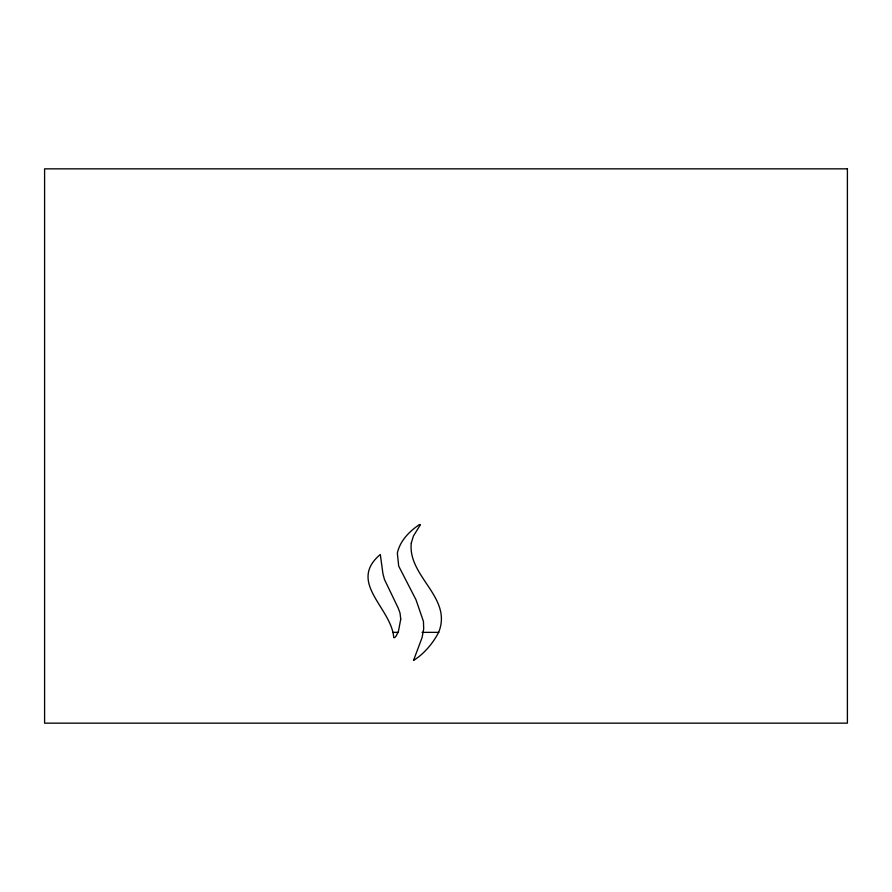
<?xml version="1.0" encoding="UTF-8"?>
<svg xmlns="http://www.w3.org/2000/svg" width="892" height="892" viewBox="0 0 892 892"><rect width="100%" height="100%" fill="white"/><g stroke="black" fill="none" stroke-linecap="round" stroke-linejoin="round"><path stroke-width="1.34" d="M392.792 632.361L398.367 632.361M422.061 632.361L438.786 632.361M411.29 543.038C407.51 576.622 452.98 597.529 438.574 632.517C432.81 643.466 424.057 653.892 413.542 660.426L422.072 637.579L423.689 628.916L423.444 621.401L415.962 599.714L398.679 566.063L397.353 553.107C400.029 540.753 409.272 531.487 419.407 524.574L420.444 524.663L413.431 536.014L411.29 543.038M400.742 619.193L398.401 631.491L396.36 635.639L394.766 637.68L393.729 637.557C391.566 607.865 347.1 582.465 380.315 554.478L382.936 573.746L384.474 579.51L398.2 608.054L400.029 613.049L400.742 619.193M847.4 168.844L44.6 168.844L44.6 723.156L847.4 723.156L847.4 168.844"/></g></svg>
